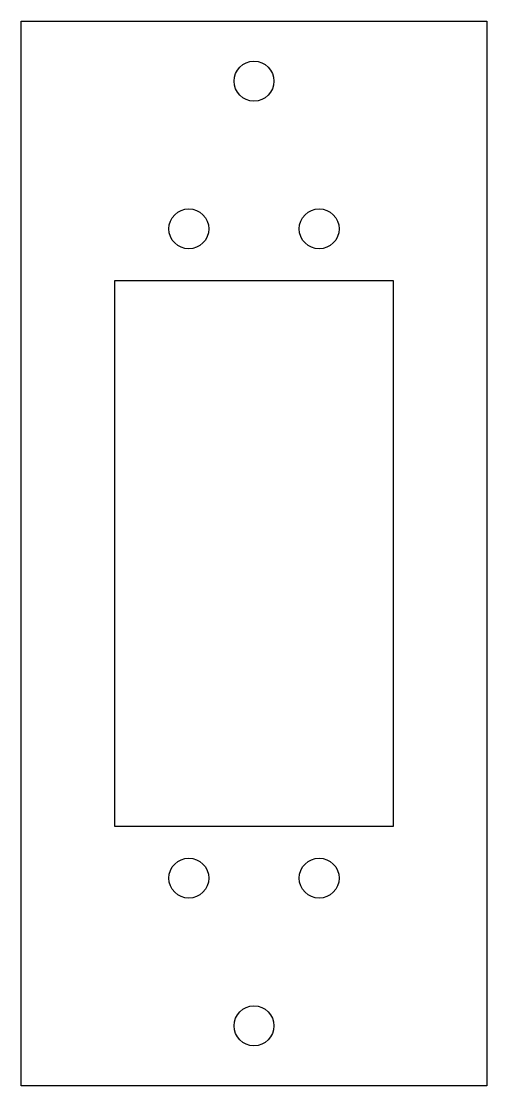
# Model space of a CAD drawing. Header units: millimetres. Extents: x -17.5 to 17.5, y -40 to 40.
import ezdxf

# ---------------------------------------------------------------- set-up
doc = ezdxf.new("R2010")
doc.units = ezdxf.units.MM
doc.layers.get('0').update_dxf_attribs({"linetype": 'CONTINUOUS'})

msp = doc.modelspace()

# ---------------------------------------------------------------- linework, layer by layer
for points in [[(-17.5, -40), (-17.5, 40), (17.5, 40), (17.5, -40)], [(10.5, 20.5), (-10.5, 20.5), (-10.5, -20.5), (10.5, -20.5)]]:
    msp.add_lwpolyline(points, close=True)
for centre in [(0, 35.5), (-4.9, 24.4), (4.9, 24.4), (-4.9, -24.4), (4.9, -24.4), (0, -35.5)]:
    msp.add_circle(centre, 1.5)

doc.saveas('drawing.dxf')
